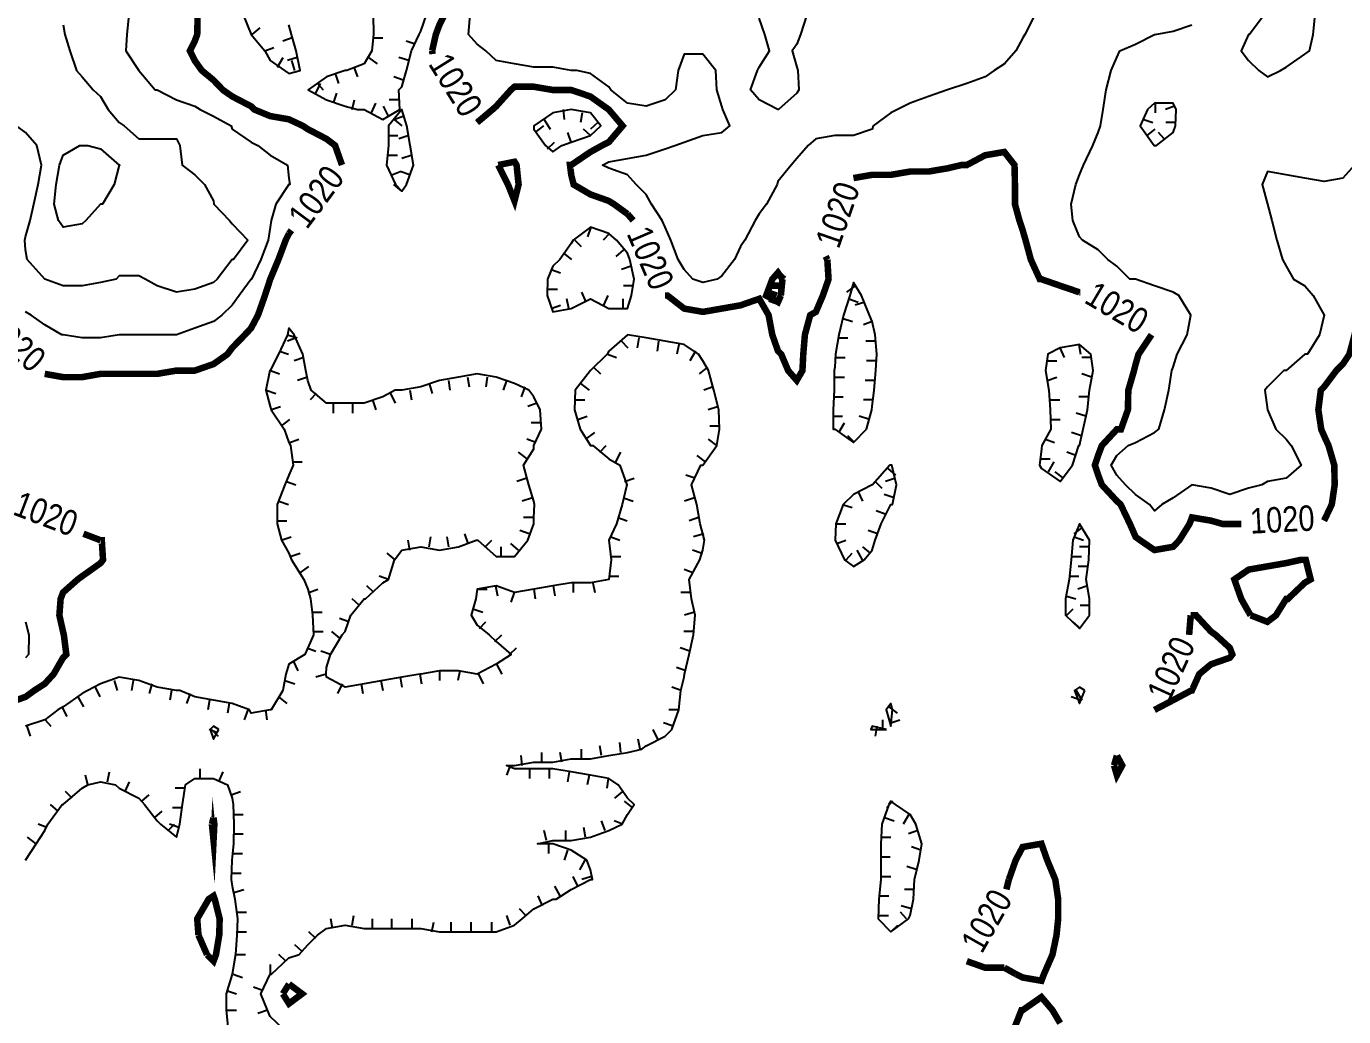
# Model space of a CAD drawing. Extents: x 628896 to 629898, y 4519176 to 4520140.
# Drawn here: x 629064.3 to 629266.2, y 4519431.5 to 4519583.2 of the extents above; entities that cross this region are included whole.
import ezdxf
from ezdxf.enums import TextEntityAlignment as Align

# ---------------------------------------------------------------- set-up
doc = ezdxf.new("R2010")
doc.units = 0

msp = doc.modelspace()

# ---------------------------------------------------------------- linework, layer by layer
at = {"layer": 'GSLAYER', "linetype": 'CONTINUOUS', "const_width": 1, "flags": 128}
for points in [[(629083.375, 4519593.5), (629083.3125, 4519591), (629084.375, 4519589.5), (629086.125, 4519588), (629087.3125, 4519587), (629090.125, 4519585.5), (629090.5625, 4519585), (629090.5, 4519582), (629090.125, 4519581), (629089.375, 4519579.5), (629090.125, 4519578), (629091.1875, 4519576.5), (629093, 4519575), (629094.4375, 4519573.5), (629095.875, 4519572.5), (629098.75, 4519571), (629099.25, 4519570.5), (629101.6875, 4519569.5), (629104.5625, 4519569), (629106.6875, 4519568), (629107.4375, 4519567.5), (629110.3125, 4519566), (629111.625, 4519565), (629112.6875, 4519562)], [(629126.5, 4519579.5), (629127.0625, 4519582), (629127.625, 4519583.5), (629128.375, 4519585)], [(629126.5625, 4519579), (629126.5, 4519579.5)], [(629156.4375, 4519554.5), (629154.375, 4519556), (629153.5625, 4519556.5), (629150.75, 4519557.5), (629148.1875, 4519559), (629147.8125, 4519560.5), (629147.625, 4519562), (629147.8125, 4519562), (629150.75, 4519564), (629152.5625, 4519565), (629153.5625, 4519565.5), (629155.6875, 4519568), (629153.5625, 4519570.5), (629150.75, 4519572.5), (629147.8125, 4519573.5), (629145.5625, 4519573.5), (629145, 4519573.5), (629142.0625, 4519574), (629139.125, 4519574), (629138.5625, 4519573.5), (629136.3125, 4519571), (629135.75, 4519570.5), (629133.375, 4519568.5)], [(629133.375, 4519568.5), (629133.375, 4519568.5)], [(629225.6875, 4519542.5), (629222.75, 4519543.5), (629219.875, 4519544.5), (629219.625, 4519544.5), (629218.25, 4519547.5), (629217.4375, 4519550.5), (629217, 4519552), (629216.5, 4519553.5), (629215.8125, 4519556), (629215.8125, 4519559), (629215.75, 4519562), (629214.1875, 4519564), (629211.25, 4519563.5), (629208.4375, 4519562), (629207.625, 4519562), (629205.5, 4519561.5), (629202.5625, 4519561), (629199.75, 4519561), (629196.8125, 4519560.5), (629193.9375, 4519560.5), (629191.0625, 4519560)], [(629112.6875, 4519562), (629112.6875, 4519562)], [(629136.625, 4519562), (629139.125, 4519562.5), (629139.4375, 4519562), (629139.75, 4519559), (629139.125, 4519556.5), (629138.125, 4519559)], [(629138.125, 4519559), (629136.625, 4519562)], [(629191.0625, 4519560), (629191.0625, 4519560)], [(629157.3125, 4519553.5), (629156.4375, 4519554.5)], [(629104.5625, 4519551.5), (629104.0625, 4519550.5), (629102.9375, 4519547.5), (629101.6875, 4519544.5), (629100.875, 4519542), (629099.8125, 4519539), (629098.75, 4519537), (629097.8125, 4519536), (629095.875, 4519534), (629095.125, 4519533), (629093, 4519531.5), (629090.125, 4519530.5), (629087.6875, 4519530.5), (629087.3125, 4519530.5), (629084.375, 4519530), (629081.5625, 4519530), (629078.5625, 4519530), (629075.6875, 4519530), (629072.875, 4519529.5), (629069.9375, 4519529.5), (629067.125, 4519530)], [(629104.9375, 4519552), (629104.5625, 4519551.5)], [(629187.0625, 4519547.5), (629187.25, 4519544.5), (629186.375, 4519542), (629185.3125, 4519539.5), (629184.4375, 4519539), (629183.625, 4519536), (629183.375, 4519533), (629183.25, 4519530.5), (629182.375, 4519529), (629181.0625, 4519530.5), (629180, 4519533), (629179.5, 4519533.5), (629178.625, 4519536), (629178.0625, 4519539), (629176.625, 4519541.5), (629173.75, 4519540.5), (629170.875, 4519540), (629168, 4519539.5), (629165.125, 4519540), (629162.5625, 4519542), (629162.1875, 4519542)], [(629186.8125, 4519548), (629187.0625, 4519547.5)], [(629180.1875, 4519544.5), (629179.5, 4519545.5), (629178.625, 4519544.5), (629177.6875, 4519542), (629179.5, 4519541), (629179.9375, 4519542)], [(629179.3125, 4519545.5), (629180.4375, 4519544.5)], [(629180.125, 4519543.5), (629178.5625, 4519543.5)], [(629179.9375, 4519542), (629180.1875, 4519544.5)], [(629281.625, 4519544.5), (629280.4375, 4519544), (629277.625, 4519543), (629274.6875, 4519543), (629271.875, 4519543), (629269.4375, 4519542), (629268.9375, 4519541), (629268.375, 4519539), (629267.875, 4519536), (629267.0625, 4519533), (629266.0625, 4519531.5), (629265.0625, 4519530.5), (629263.1875, 4519528), (629262.6875, 4519527.5), (629262.3125, 4519524.5), (629262.75, 4519521.5), (629263.1875, 4519520.5), (629263.875, 4519519), (629264.75, 4519516), (629264.8125, 4519513), (629264.375, 4519510), (629263.1875, 4519507.5)], [(629162.1875, 4519542), (629162.1875, 4519542)], [(629177.875, 4519542.5), (629179.3125, 4519542)], [(629179.5625, 4519541), (629178.1875, 4519541.5)], [(629225.8125, 4519542.5), (629225.6875, 4519542.5)], [(629248.75, 4519507), (629247.625, 4519507), (629245.875, 4519507.5), (629242.9375, 4519508), (629242.5625, 4519507), (629241, 4519504.5), (629240.0625, 4519503.5), (629237.1875, 4519503), (629235, 4519504.5), (629234.3125, 4519505), (629233.4375, 4519507), (629232, 4519510), (629231.4375, 4519510.5), (629229.125, 4519513), (629228.5625, 4519514.5), (629228.0625, 4519516), (629228.5625, 4519517.5), (629229.125, 4519519), (629231.4375, 4519521.5), (629232.0625, 4519521.5), (629233.125, 4519524.5), (629233.1875, 4519527.5), (629234.0625, 4519530.5), (629234.3125, 4519531.5), (629234.75, 4519533), (629236.75, 4519536)], [(629236.75, 4519536), (629236.75, 4519536)], [(629067.125, 4519530), (629067.125, 4519530)], [(629250.5, 4519507), (629248.75, 4519507)], [(629263.1875, 4519507.5), (629263.1875, 4519507.5)], [(629075.6875, 4519504.5), (629075.875, 4519504.5), (629076.0625, 4519501.5), (629075.6875, 4519501), (629072.875, 4519499), (629072.1875, 4519498.5), (629069.9375, 4519496.5), (629069.5625, 4519495.5), (629069.375, 4519493), (629069.9375, 4519490.5), (629070.0625, 4519490), (629070.4375, 4519487), (629069.9375, 4519486.5), (629068.5, 4519484), (629067.125, 4519482.5), (629065.5625, 4519481.5), (629064.1875, 4519480.5), (629061.3125, 4519479.5), (629058.4375, 4519478.5), (629057.75, 4519478.5), (629055.5, 4519477.5), (629052.625, 4519477), (629049.75, 4519477.5), (629046.875, 4519477.5)], [(629073.0625, 4519505.5), (629075.6875, 4519504.5)], [(629251.625, 4519493.5), (629250.5, 4519495.5), (629249.4375, 4519498.5), (629251.625, 4519500), (629254.5, 4519500.5), (629257.375, 4519501), (629259.625, 4519501.5), (629260.25, 4519501.5), (629260.375, 4519501.5), (629261.125, 4519498.5), (629260.25, 4519498), (629257.625, 4519495.5), (629257.375, 4519495.5), (629255.8125, 4519493), (629254.5, 4519492), (629251.9375, 4519493)], [(629242.75, 4519493), (629242.9375, 4519493), (629243.5625, 4519493), (629245.875, 4519490.5), (629246.5625, 4519490), (629248.75, 4519488), (629249.125, 4519487), (629248.75, 4519486.5), (629245.875, 4519485.5), (629244.0625, 4519484), (629242.9375, 4519481.5), (629242.875, 4519481.5), (629240.0625, 4519480), (629237.1875, 4519478.5)], [(629242.5, 4519490), (629242.75, 4519493)], [(629251.9375, 4519493), (629251.625, 4519493.5)], [(629237.1875, 4519478.5), (629237.1875, 4519478.5)], [(629231, 4519470), (629231.4375, 4519471.5)], [(629231.4375, 4519471.5), (629232.25, 4519470), (629231.4375, 4519468.5), (629231, 4519470)], [(629093, 4519462), (629093.125, 4519461), (629093, 4519458.5), (629092.75, 4519461)], [(629092.75, 4519461), (629093, 4519462)], [(629214.875, 4519452.5), (629215.9375, 4519455.5), (629217, 4519457.5), (629219.875, 4519458), (629220.75, 4519455.5), (629222, 4519452.5), (629222.4375, 4519449.5), (629222.4375, 4519446.5), (629222.1875, 4519444), (629221.5625, 4519441), (629220.25, 4519438), (629219.875, 4519437), (629217, 4519437.5), (629216, 4519438)], [(629214.5, 4519451), (629214.875, 4519452.5)], [(629090.6875, 4519444), (629090.5, 4519446.5), (629092.25, 4519449.5), (629093, 4519450), (629093.1875, 4519449.5), (629093.9375, 4519446.5), (629093.875, 4519444), (629093.375, 4519441), (629093, 4519440), (629092, 4519441)], [(629092, 4519441), (629090.6875, 4519444)], [(629214.1875, 4519439), (629211.25, 4519439), (629208.4375, 4519440)], [(629208.4375, 4519440), (629208.4375, 4519440)], [(629216, 4519438), (629214.1875, 4519439)], [(629103.625, 4519435), (629104.5625, 4519436.5)], [(629104.5625, 4519436.5), (629106.5625, 4519435), (629104.5625, 4519433.5), (629103.625, 4519435)], [(629230.375, 4519409), (629230.5, 4519412), (629229.125, 4519415), (629228.5625, 4519415.5), (629225.6875, 4519416.5), (629222.75, 4519415.5), (629220.8125, 4519415), (629219.875, 4519415), (629217, 4519415), (629216.0625, 4519415), (629214.1875, 4519416), (629212.1875, 4519418), (629214.1875, 4519420.5), (629214.3125, 4519421), (629215.875, 4519423.5), (629215.75, 4519426.5), (629215.625, 4519429.5), (629216.8125, 4519432.5), (629217, 4519432.5), (629219.875, 4519434.5), (629221.5625, 4519432.5), (629222.75, 4519430.5)]]:
    msp.add_lwpolyline(points, dxfattribs=at)
at = {"layer": 'GSLAYER', "linetype": 'CONTINUOUS', "flags": 128}
for points in [[(629067.125, 4519544.5), (629067.125, 4519544.5), (629064.4375, 4519547.5), (629064.1875, 4519549), (629064.0625, 4519550.5), (629064.1875, 4519551), (629064.875, 4519553.5), (629065.4375, 4519556), (629066.125, 4519559), (629066.625, 4519562), (629065.9375, 4519565), (629064.1875, 4519567), (629062.8125, 4519568), (629061.625, 4519570.5), (629061.3125, 4519571), (629058.4375, 4519573), (629057.75, 4519573.5), (629056.5625, 4519576.5), (629056.25, 4519579.5), (629055.5, 4519580.5), (629054.8125, 4519582), (629052.875, 4519585)], [(629080, 4519585), (629079.6875, 4519582), (629079.5625, 4519579.5), (629081.5625, 4519576.5), (629084.0625, 4519573.5), (629084.375, 4519573.5), (629087.3125, 4519572), (629090.125, 4519571), (629090.9375, 4519570.5), (629093, 4519569.5), (629095.6875, 4519568), (629095.875, 4519567.5), (629098.75, 4519565.5), (629099.8125, 4519565), (629101.6875, 4519563.5), (629104.3125, 4519562), (629104.5625, 4519560), (629104.6875, 4519559), (629104.5625, 4519559), (629102.5625, 4519556), (629101.8125, 4519553.5), (629101.6875, 4519552.5), (629101.375, 4519550.5), (629100.25, 4519547.5), (629098.8125, 4519544.5), (629098.75, 4519544.5), (629096.9375, 4519542), (629095.875, 4519540.5), (629094.25, 4519539), (629093, 4519538), (629090.125, 4519537), (629087.3125, 4519536), (629085.25, 4519536), (629084.375, 4519536), (629081.5625, 4519536), (629078.5625, 4519536), (629075.6875, 4519535.5), (629072.875, 4519535.5), (629069.9375, 4519536), (629069.75, 4519536)], [(629097.5625, 4519585), (629098.75, 4519582), (629100.875, 4519579.5), (629101.6875, 4519578), (629103.875, 4519576.5), (629104.5625, 4519576), (629106.25, 4519576.5), (629105.6875, 4519579.5), (629104.9375, 4519582), (629104.5625, 4519583.5)], [(629117.4375, 4519585), (629117.5, 4519582), (629117.25, 4519579.5), (629116.0625, 4519577.5), (629113.4375, 4519576.5), (629113.1875, 4519576.5), (629110.3125, 4519575.5), (629107.5, 4519573.5), (629110.3125, 4519572), (629113.1875, 4519571), (629115.0625, 4519570.5), (629116.0625, 4519570.5), (629118.9375, 4519569), (629121.5625, 4519570.5)], [(629121.5625, 4519570.5), (629121.375, 4519573.5), (629121.875, 4519574), (629122.5625, 4519576.5), (629123.3125, 4519579.5), (629124.5, 4519582), (629124.75, 4519582.5), (629125.625, 4519585)], [(629166.4375, 4519544.5), (629165.125, 4519546), (629164.1875, 4519547.5), (629163.0625, 4519550.5), (629162.1875, 4519552.5), (629161.75, 4519553.5), (629160.125, 4519556), (629159.3125, 4519557.5), (629157.75, 4519559), (629156.4375, 4519560.5), (629153.5625, 4519561.5), (629152.625, 4519562), (629153.5625, 4519562.5), (629156.4375, 4519563), (629159.3125, 4519563.5), (629162.1875, 4519564.5), (629163.6875, 4519565), (629165.125, 4519565.5), (629168, 4519566.5), (629170.875, 4519567), (629172.125, 4519568), (629171.0625, 4519570.5), (629170.875, 4519571), (629170.125, 4519573.5), (629170, 4519576.5), (629168, 4519579), (629165.125, 4519579), (629164.1875, 4519576.5), (629163.8125, 4519573.5), (629162.1875, 4519572), (629159.3125, 4519571), (629156.4375, 4519571.5), (629153.875, 4519573.5), (629153.5625, 4519574), (629150.75, 4519576), (629148.6875, 4519576.5), (629147.8125, 4519576.5), (629145, 4519577), (629142.0625, 4519577), (629139.125, 4519577.5), (629136.3125, 4519578), (629134.75, 4519579.5), (629133.375, 4519580.5), (629132.0625, 4519582), (629132.3125, 4519585)], [(629218.875, 4519585), (629217.3125, 4519582), (629217, 4519581.5), (629215.9375, 4519579.5), (629214.1875, 4519577.5), (629212.625, 4519576.5), (629211.25, 4519575.5), (629208.4375, 4519574.5), (629205.5, 4519573.5), (629205.5, 4519573.5), (629202.5625, 4519572.5), (629199.75, 4519571.5), (629197.8125, 4519570.5), (629196.8125, 4519570), (629194.0625, 4519568), (629193.9375, 4519567.5), (629191.0625, 4519566.5), (629188.1875, 4519566.5), (629185.3125, 4519566), (629184.125, 4519565), (629182.375, 4519563), (629181.5, 4519562), (629179.5, 4519559.5), (629179.375, 4519559), (629177.75, 4519556), (629176.625, 4519554.5), (629176, 4519553.5), (629174.4375, 4519550.5), (629173.75, 4519549.5), (629172.8125, 4519547.5), (629170.875, 4519545), (629170.1875, 4519544.5), (629168, 4519544), (629166.4375, 4519544.5)], [(629179.5, 4519570.5), (629176.625, 4519572), (629175.3125, 4519573.5), (629176.375, 4519576.5), (629176.625, 4519577), (629178.1875, 4519579.5), (629177.5, 4519582), (629176.625, 4519584.5)], [(629183.9375, 4519585), (629182.9375, 4519582), (629182.375, 4519580.5), (629181.6875, 4519579.5), (629182.375, 4519577), (629182.5625, 4519576.5), (629182.6875, 4519573.5), (629182.375, 4519573), (629179.5625, 4519570.5), (629179.5, 4519570.5)], [(629254, 4519585), (629251.75, 4519582), (629251.625, 4519582), (629250.5, 4519579.5), (629251.625, 4519578), (629253.1875, 4519576.5), (629254.5, 4519575.5), (629256.5, 4519576.5), (629257.375, 4519577), (629260.25, 4519579), (629260.9375, 4519579.5), (629261.5, 4519582), (629261.8125, 4519585)], [(629069.9375, 4519583.5), (629070.1875, 4519582), (629071, 4519579.5), (629072, 4519576.5), (629072.875, 4519575.5), (629074.5625, 4519573.5), (629075.6875, 4519572.5), (629076.875, 4519570.5), (629078.5625, 4519568.5), (629079.3125, 4519568), (629081.5625, 4519566), (629084.375, 4519566), (629087.3125, 4519566), (629087.8125, 4519565), (629088.1875, 4519562), (629090.125, 4519560.5), (629091.625, 4519559), (629093, 4519556.5), (629093.0625, 4519556), (629095.4375, 4519553.5), (629095.875, 4519553), (629098.25, 4519550.5), (629096.0625, 4519547.5), (629095.875, 4519547.5), (629093.5625, 4519544.5), (629093, 4519544), (629090.125, 4519543), (629087.3125, 4519542.5), (629084.375, 4519543.5), (629082.5, 4519544.5), (629081.5625, 4519545), (629078.5625, 4519545), (629078.0625, 4519544.5), (629075.6875, 4519544), (629072.875, 4519543.5), (629069.9375, 4519543.5), (629067.125, 4519544.5)], [(629098.9375, 4519582), (629100.125, 4519583)], [(629236.4375, 4519510), (629234.3125, 4519511.5), (629232.75, 4519513), (629231.4375, 4519514.5), (629230.5625, 4519516), (629231.4375, 4519517.5), (629233.1875, 4519519), (629234.3125, 4519519.5), (629237.1875, 4519521), (629237.875, 4519521.5), (629238.75, 4519524.5), (629239.375, 4519527.5), (629239.875, 4519530.5), (629240.0625, 4519531), (629240.6875, 4519533), (629242.1875, 4519536), (629242.75, 4519539), (629240.9375, 4519542), (629240.0625, 4519542.5), (629237.1875, 4519543.5), (629234.3125, 4519544.5), (629233.4375, 4519544.5), (629231.4375, 4519546.5), (629230.0625, 4519547.5), (629228.5625, 4519549), (629226.1875, 4519550.5), (629225.6875, 4519551), (629224.6875, 4519553.5), (629224.4375, 4519556), (629225.125, 4519559), (629225.6875, 4519560.5), (629226.3125, 4519562), (629227.75, 4519565), (629228.5625, 4519567), (629228.9375, 4519568), (629229.3125, 4519570.5), (629229.8125, 4519573.5), (629230.5625, 4519576.5), (629231.4375, 4519578.5), (629231.875, 4519579.5), (629234.3125, 4519580.5), (629237.1875, 4519582), (629237.3125, 4519582), (629240.0625, 4519582.5), (629242.9375, 4519583.5)], [(629100.875, 4519579.5), (629102.25, 4519580)], [(629105.0625, 4519581.5), (629103.625, 4519581)], [(629117.4375, 4519581.5), (629118.9375, 4519581.5)], [(629123.875, 4519580.5), (629122.5, 4519581)], [(629102.8125, 4519577), (629103.6875, 4519578.5)], [(629105.8125, 4519578.5), (629104.3125, 4519578)], [(629105.4375, 4519576.5), (629105, 4519578)], [(629116.75, 4519578.5), (629118.0625, 4519577.5)], [(629122.9375, 4519578), (629121.375, 4519578.5)], [(629111.625, 4519576), (629112.125, 4519574.5)], [(629114.5, 4519577), (629115.0625, 4519575.5)], [(629122.0625, 4519575), (629120.625, 4519575.5)], [(629108.6875, 4519573), (629109.375, 4519574.5)], [(629108.9375, 4519574.5), (629109.8125, 4519573.5)], [(629111.375, 4519571.5), (629111.875, 4519573)], [(629114.25, 4519570.5), (629114.625, 4519572)], [(629117.1875, 4519570), (629117.875, 4519571.5)], [(629121.4375, 4519572), (629119.9375, 4519572)], [(629237.5, 4519565), (629240.0625, 4519567), (629240.4375, 4519568), (629240.5, 4519570.5), (629240.0625, 4519571.5), (629237.1875, 4519571.5), (629236.125, 4519570.5), (629235, 4519568), (629237.125, 4519565), (629237.1875, 4519565), (629237.5, 4519565)], [(629237.3125, 4519571.5), (629237.3125, 4519570)], [(629119.8125, 4519569.5), (629119.0625, 4519571)], [(629122.5625, 4519559), (629123.625, 4519562), (629123.125, 4519565), (629122.625, 4519568), (629121.875, 4519570.5), (629119.8125, 4519568), (629119.8125, 4519565), (629119.5, 4519562), (629120.875, 4519559), (629121.875, 4519558), (629122.5625, 4519559)], [(629122.1875, 4519569.5), (629120.75, 4519569)], [(629146.375, 4519565), (629147.8125, 4519565.5), (629150.75, 4519566.5), (629152.375, 4519568), (629150.75, 4519570), (629147.8125, 4519570.5), (629145, 4519570), (629142.0625, 4519568), (629142.0625, 4519567.5), (629143.875, 4519565), (629145, 4519564), (629146.375, 4519565)], [(629146.5625, 4519570.5), (629146.75, 4519569)], [(629149.5, 4519570), (629149.25, 4519568.5)], [(629240.25, 4519571), (629238.875, 4519570.5)], [(629120.6875, 4519569), (629121.875, 4519568)], [(629142.3125, 4519567), (629143.625, 4519568)], [(629143.6875, 4519569), (629144.5625, 4519567.5)], [(629150.75, 4519566.5), (629149.6875, 4519567.5)], [(629151.875, 4519568.5), (629150.75, 4519567.5)], [(629235.5625, 4519569), (629236.9375, 4519568.5)], [(629236.0625, 4519566.5), (629237.3125, 4519567.5)], [(629240.4375, 4519568.5), (629238.9375, 4519568.5)], [(629119.8125, 4519566.5), (629121.25, 4519566.5)], [(629122.9375, 4519566.5), (629121.375, 4519566)], [(629144.1875, 4519564.5), (629145.25, 4519565.5)], [(629147.8125, 4519565.5), (629147.3125, 4519567)], [(629238.6875, 4519566), (629237.8125, 4519567)], [(629069.25, 4519553.5), (629068.5625, 4519556), (629068.875, 4519559), (629069.375, 4519562), (629069.9375, 4519563.5), (629072.5, 4519565), (629072.875, 4519565), (629073.75, 4519565), (629075.6875, 4519564.5), (629078.5625, 4519562), (629078.625, 4519562), (629078.5625, 4519562), (629077.75, 4519559), (629076, 4519556), (629075.6875, 4519556), (629073.4375, 4519553.5), (629072.875, 4519553), (629069.9375, 4519552.5), (629069.25, 4519553.5)], [(629119.625, 4519563.5), (629121.1875, 4519563.5)], [(629123.4375, 4519563.5), (629121.875, 4519563)], [(629267.875, 4519562), (629266.0625, 4519560), (629263.1875, 4519559.5), (629260.25, 4519560), (629257.375, 4519560.5), (629254.5, 4519561), (629253.6875, 4519559), (629254.5, 4519556), (629254.5, 4519556), (629255.1875, 4519553.5), (629255.9375, 4519550.5), (629256.8125, 4519547.5), (629257.375, 4519546.5), (629258.5, 4519544.5), (629260.25, 4519543.5), (629261.5, 4519542), (629263.1875, 4519539), (629262.5, 4519536), (629260.625, 4519533), (629260.25, 4519533), (629257.375, 4519530.5), (629257, 4519530.5), (629254.5, 4519528), (629254.125, 4519527.5), (629254.5, 4519524.5), (629254.5, 4519524.5), (629255.8125, 4519521.5), (629257.375, 4519520), (629258.125, 4519519), (629259.6875, 4519516), (629257.375, 4519514), (629254.5, 4519513.5), (629253.625, 4519513), (629251.625, 4519512.5), (629248.75, 4519511.5), (629245.875, 4519512.5), (629242.9375, 4519513), (629240.0625, 4519511), (629238.3125, 4519510), (629237.1875, 4519509), (629236.4375, 4519510)], [(629120.3125, 4519560.5), (629121.625, 4519561)], [(629123.0625, 4519560.5), (629121.625, 4519561)], [(629121.875, 4519558), (629120.625, 4519559)], [(629157.0625, 4519542), (629157.4375, 4519544.5), (629156.8125, 4519547.5), (629156.4375, 4519548.5), (629154.75, 4519550.5), (629153.5625, 4519551.5), (629150.75, 4519552.5), (629148.125, 4519550.5), (629147.8125, 4519550), (629146.0625, 4519547.5), (629145, 4519546.5), (629144.1875, 4519544.5), (629144.125, 4519542), (629145, 4519539.5), (629147.8125, 4519540), (629150.75, 4519541.5), (629153.5625, 4519540), (629156.4375, 4519540), (629157.0625, 4519542)], [(629150.8125, 4519552.5), (629150.3125, 4519551)], [(629153.6875, 4519551.5), (629152.6875, 4519550.5)], [(629148.375, 4519550.5), (629149.3125, 4519549.5)], [(629146.625, 4519548.5), (629147.875, 4519547.5)], [(629155.8125, 4519549), (629154.625, 4519548)], [(629144.75, 4519546), (629146.1875, 4519545.5)], [(629157, 4519546.5), (629155.5, 4519546)], [(629157.3125, 4519543.5), (629155.8125, 4519543.5)], [(629193.0625, 4519521.5), (629193.875, 4519524.5), (629193.9375, 4519525), (629194.25, 4519527.5), (629194.5, 4519530.5), (629194.625, 4519533), (629194.375, 4519536), (629193.9375, 4519538), (629193.5, 4519539), (629192.3125, 4519542), (629191.0625, 4519544), (629190.5, 4519542), (629189.5625, 4519539), (629188.8125, 4519536), (629188.3125, 4519533), (629188.1875, 4519531), (629188.125, 4519530.5), (629188.125, 4519527.5), (629187.9375, 4519524.5), (629187.9375, 4519521.5), (629188.1875, 4519521.5), (629191.0625, 4519519.5), (629193.0625, 4519521.5)], [(629191.3125, 4519543.5), (629190, 4519542.5)], [(629144.125, 4519543), (629145.6875, 4519543)], [(629147.4375, 4519540), (629147.125, 4519541.5)], [(629150.125, 4519541), (629149.4375, 4519542.5)], [(629152.8125, 4519540.5), (629153.5, 4519542)], [(629155.75, 4519540), (629155.75, 4519541.5)], [(629190.375, 4519541.5), (629191.8125, 4519541)], [(629069.75, 4519536), (629067.125, 4519537.5), (629065.0625, 4519539), (629064.1875, 4519539.5)], [(629144.75, 4519540), (629146.1875, 4519540.5)], [(629192.8125, 4519541), (629191.3125, 4519540.5)], [(629189.5, 4519538.5), (629190.9375, 4519538)], [(629193.9375, 4519538), (629192.625, 4519537.5)], [(629103.8125, 4519429.5), (629101.6875, 4519431.5), (629101.25, 4519432.5), (629100.25, 4519435), (629101.6875, 4519438), (629101.875, 4519438), (629104.5625, 4519440.5), (629106.125, 4519441), (629107.4375, 4519442.5), (629108.9375, 4519444), (629110.3125, 4519445), (629113.1875, 4519445.5), (629116.0625, 4519445), (629118.9375, 4519445), (629121.875, 4519445), (629124.75, 4519445), (629127.625, 4519444.5), (629130.5625, 4519444.5), (629133.375, 4519444.5), (629136.3125, 4519444.5), (629139.125, 4519445.5), (629140.3125, 4519446.5), (629142.0625, 4519448), (629145, 4519449.5), (629145.5, 4519449.5), (629147.8125, 4519451), (629150.75, 4519452.5), (629151.0625, 4519452.5), (629150.75, 4519454), (629150.1875, 4519455.5), (629147.8125, 4519457), (629145, 4519458), (629142.625, 4519458), (629145, 4519458.5), (629147.8125, 4519458.5), (629150.75, 4519459), (629153.5625, 4519460), (629155.625, 4519461), (629156.4375, 4519462.5), (629157.4375, 4519464), (629156.4375, 4519465), (629155, 4519467), (629153.5625, 4519468), (629150.75, 4519468.5), (629147.8125, 4519469), (629145, 4519469.5), (629142.0625, 4519469.5), (629139.125, 4519469.5), (629137.875, 4519470), (629139.125, 4519470), (629142.0625, 4519470.5), (629145, 4519470.5), (629147.8125, 4519471), (629150.75, 4519471), (629153.5625, 4519471.5), (629156.4375, 4519472), (629158.625, 4519472.5), (629159.3125, 4519473), (629162.1875, 4519474.5), (629163.25, 4519475.5), (629164.3125, 4519478.5), (629164.625, 4519481.5), (629165.125, 4519483.5), (629165.1875, 4519484), (629165.875, 4519487), (629166.5625, 4519490), (629166.8125, 4519493), (629166.25, 4519495.5), (629165.875, 4519498.5), (629167.5, 4519501.5), (629168, 4519503), (629168.25, 4519504.5), (629168, 4519505.5), (629167.5625, 4519507), (629167.0625, 4519510), (629166.25, 4519513), (629167.6875, 4519516), (629168, 4519516), (629170.125, 4519519), (629170.5625, 4519521.5), (629170.4375, 4519524.5), (629169.6875, 4519527.5), (629168.875, 4519530.5), (629168, 4519532), (629167.3125, 4519533), (629165.125, 4519534.5), (629162.1875, 4519535), (629159.3125, 4519535.5), (629156.4375, 4519536), (629153.5625, 4519533.5), (629153.3125, 4519533), (629150.75, 4519530.5), (629148.4375, 4519527.5), (629148.3125, 4519524.5), (629149.1875, 4519521.5), (629150.75, 4519519), (629151.125, 4519519), (629153.5625, 4519517), (629155.25, 4519516), (629156.3125, 4519513), (629155.625, 4519510), (629154.75, 4519507), (629153.5625, 4519504.5), (629153.9375, 4519501.5), (629153.5625, 4519498.5), (629150.75, 4519498), (629147.8125, 4519498), (629145, 4519497.5), (629142.0625, 4519497), (629139.125, 4519496.5), (629136.3125, 4519497.5), (629133.375, 4519497), (629133.1875, 4519495.5), (629132.5, 4519493), (629133.375, 4519491.5), (629135.25, 4519490), (629136.3125, 4519489), (629138.625, 4519487), (629136.3125, 4519485.5), (629133.375, 4519484), (629130.5625, 4519484.5), (629127.625, 4519484.5), (629124.75, 4519484), (629124.625, 4519484), (629121.875, 4519483.5), (629118.9375, 4519483), (629116.0625, 4519482.5), (629113.1875, 4519482), (629110.3125, 4519483.5), (629110.25, 4519484), (629110.3125, 4519485), (629110.9375, 4519487), (629112.6875, 4519490), (629113.1875, 4519490.5), (629114.0625, 4519493), (629116.0625, 4519495.5), (629116.3125, 4519495.5), (629118.9375, 4519498), (629119.8125, 4519498.5), (629120.75, 4519501.5), (629121.875, 4519503), (629124.75, 4519503.5), (629127.625, 4519503), (629130.5625, 4519503.5), (629133.25, 4519504.5), (629133.375, 4519504.5), (629133.5, 4519504.5), (629136.3125, 4519502), (629139.125, 4519502), (629141.1875, 4519504.5), (629142.0625, 4519507), (629142.0625, 4519508), (629142.1875, 4519510), (629142.0625, 4519510.5), (629141.3125, 4519513), (629140.5, 4519516), (629142.0625, 4519518.5), (629142.0625, 4519519), (629143.25, 4519521.5), (629143.0625, 4519524.5), (629142.0625, 4519526.5), (629141.3125, 4519527.5), (629139.125, 4519528.5), (629136.3125, 4519529.5), (629133.375, 4519530), (629130.5625, 4519529.5), (629127.625, 4519529), (629124.75, 4519528), (629121.875, 4519527.5), (629120.8125, 4519527.5), (629118.9375, 4519526.5), (629116.0625, 4519525.5), (629113.1875, 4519525.5), (629110.3125, 4519525.5), (629107.9375, 4519527.5), (629107.4375, 4519529), (629107.125, 4519530.5), (629106.6875, 4519533), (629105.375, 4519536), (629104.5625, 4519537), (629104.3125, 4519536), (629102.9375, 4519533), (629101.6875, 4519530.5), (629101.625, 4519530.5), (629101, 4519527.5), (629101.6875, 4519525), (629101.8125, 4519524.5), (629103.8125, 4519521.5), (629104.5625, 4519519.5), (629104.8125, 4519519), (629105.1875, 4519516), (629104.5625, 4519514.5), (629103.9375, 4519513), (629102.75, 4519510), (629102.75, 4519507), (629103.4375, 4519504.5), (629104.5625, 4519502.5), (629104.9375, 4519501.5), (629106.8125, 4519498.5), (629107.4375, 4519497), (629107.875, 4519495.5), (629108.1875, 4519493), (629108.3125, 4519490), (629107.4375, 4519488), (629107, 4519487), (629104.5625, 4519485.5), (629104.0625, 4519484), (629103.625, 4519481.5), (629101.8125, 4519478.5), (629101.6875, 4519478.5), (629098.75, 4519478), (629098.5, 4519478.5), (629095.875, 4519479.5), (629093, 4519480), (629090.125, 4519480.5), (629087.8125, 4519481.5), (629087.3125, 4519481.5), (629084.375, 4519482), (629081.5625, 4519483), (629078.5625, 4519483.5), (629075.6875, 4519482.5), (629073.75, 4519481.5), (629072.875, 4519481), (629069.9375, 4519479), (629069.125, 4519478.5), (629067.125, 4519477), (629064.1875, 4519476)], [(629104.3125, 4519536), (629105.8125, 4519535.5)], [(629105.6875, 4519535.5), (629104.3125, 4519535)], [(629158.1875, 4519535.5), (629157.9375, 4519534)], [(629188.6875, 4519535.5), (629190.1875, 4519535.5)], [(629103.125, 4519533.5), (629104.5, 4519533)], [(629155.5, 4519535), (629156.5, 4519534)], [(629161.1875, 4519535), (629161, 4519533.5)], [(629164.3125, 4519534.5), (629164, 4519533)], [(629166.875, 4519533.5), (629166, 4519532)], [(629194.4375, 4519535), (629192.9375, 4519535)], [(629224.625, 4519516), (629225.625, 4519519), (629225.6875, 4519519), (629226.25, 4519521.5), (629226.9375, 4519524.5), (629227.25, 4519527.5), (629227.8125, 4519530.5), (629227.4375, 4519533), (629225.6875, 4519534.5), (629222.75, 4519534), (629220.875, 4519533), (629220.5, 4519530.5), (629221, 4519527.5), (629221.1875, 4519524.5), (629221.3125, 4519521.5), (629219.9375, 4519519), (629219.875, 4519518.5), (629219.5625, 4519516), (629219.875, 4519515.5), (629222.75, 4519513.5), (629224.625, 4519516)], [(629222.6875, 4519534), (629223.375, 4519532.5)], [(629225.625, 4519534.5), (629225.875, 4519533)], [(629106.8125, 4519532.5), (629105.375, 4519532)], [(629153.375, 4519533), (629154.75, 4519532.5)], [(629188.3125, 4519532.5), (629189.8125, 4519532.5)], [(629194.5625, 4519532), (629193.0625, 4519532)], [(629220.75, 4519532), (629222.25, 4519532)], [(629227.5625, 4519532.5), (629226.0625, 4519532.5)], [(629101.75, 4519530.5), (629103.125, 4519530)], [(629107.375, 4519529.5), (629105.875, 4519529)], [(629131.9375, 4519529.5), (629132.1875, 4519528)], [(629134.9375, 4519529.5), (629134.75, 4519528)], [(629151.25, 4519531), (629152.3125, 4519530)], [(629168.6875, 4519531), (629167.4375, 4519530)], [(629188.125, 4519529.5), (629189.6875, 4519529.5)], [(629220.75, 4519529), (629222.25, 4519529.5)], [(629227.5625, 4519529.5), (629226.0625, 4519530)], [(629101.0625, 4519527.5), (629102.5625, 4519527)], [(629123.0625, 4519527.5), (629123.3125, 4519526)], [(629126.0625, 4519528.5), (629126.5, 4519527)], [(629129, 4519529), (629129.1875, 4519527.5)], [(629137.875, 4519529), (629137.375, 4519527.5)], [(629140.6875, 4519528), (629140.125, 4519526.5)], [(629149.25, 4519528.5), (629150.5625, 4519527.5)], [(629169.5625, 4519528), (629168.125, 4519527.5)], [(629194.375, 4519529), (629192.875, 4519529)], [(629108.75, 4519527), (629107.8125, 4519526)], [(629111.3125, 4519525.5), (629111.3125, 4519524)], [(629114.3125, 4519525.5), (629114.3125, 4519524)], [(629117.375, 4519526), (629117.875, 4519524.5)], [(629120.125, 4519527), (629120.8125, 4519525.5)], [(629142.5625, 4519525.5), (629141.1875, 4519525)], [(629148.375, 4519526), (629149.875, 4519526)], [(629188, 4519526.5), (629189.5, 4519526.5)], [(629194.0625, 4519526), (629192.625, 4519526)], [(629221.125, 4519526), (629222.6875, 4519526)], [(629227.125, 4519526.5), (629225.625, 4519526.5)], [(629101.75, 4519524.5), (629103.25, 4519525)], [(629103.375, 4519522), (629104.6875, 4519523)], [(629148.8125, 4519523), (629150.25, 4519523.5)], [(629170.375, 4519525), (629168.8125, 4519524.5)], [(629187.9375, 4519523.5), (629189.375, 4519523.5)], [(629193.5, 4519523), (629191.9375, 4519523.5)], [(629221.3125, 4519523), (629222.75, 4519523)], [(629226.6875, 4519523.5), (629225.1875, 4519524)], [(629143.125, 4519522.5), (629141.6875, 4519522.5)], [(629150.0625, 4519520), (629151.4375, 4519521)], [(629170.5625, 4519522), (629169.0625, 4519522)], [(629188.8125, 4519521), (629189.6875, 4519522.5)], [(629226, 4519520.5), (629224.5, 4519521)], [(629104.6875, 4519519.5), (629106.0625, 4519520)], [(629142.375, 4519519.5), (629141, 4519520)], [(629152.1875, 4519518), (629153.1875, 4519519)], [(629170.125, 4519519), (629168.875, 4519520)], [(629191.25, 4519519.5), (629190.1875, 4519520.5)], [(629220.5, 4519520), (629221.875, 4519519.5)], [(629141.0625, 4519517), (629139.75, 4519518)], [(629154.625, 4519516.5), (629155.4375, 4519518)], [(629168.375, 4519516.5), (629167.125, 4519517.5)], [(629219.75, 4519517), (629221.1875, 4519517)], [(629225.125, 4519517.5), (629223.75, 4519518)], [(629105.0625, 4519516.5), (629106.5625, 4519516.5)], [(629192.6875, 4519501.5), (629193.9375, 4519503), (629194.375, 4519504.5), (629195.3125, 4519507), (629196.8125, 4519510), (629197.0625, 4519510), (629197.6875, 4519513), (629196.9375, 4519516), (629196.8125, 4519516), (629196.625, 4519516), (629194, 4519513), (629193.9375, 4519513), (629191.0625, 4519511.5), (629189.5, 4519510), (629188.375, 4519507), (629188.25, 4519504.5), (629189.6875, 4519501.5), (629191.0625, 4519500.5), (629192.6875, 4519501.5)], [(629196.3125, 4519515.5), (629197.5, 4519514.5)], [(629220.9375, 4519515), (629221.8125, 4519516.5)], [(629223.25, 4519514), (629222, 4519515)], [(629104.1875, 4519513.5), (629105.625, 4519513)], [(629141, 4519514), (629139.5, 4519513.5)], [(629156, 4519513.5), (629157.4375, 4519514)], [(629166.75, 4519514), (629165.375, 4519514.5)], [(629194.375, 4519513.5), (629195.4375, 4519512.5)], [(629197.5, 4519514), (629196, 4519513.5)], [(629141.875, 4519511), (629140.3125, 4519510.5)], [(629155.8125, 4519511), (629157.3125, 4519510.5)], [(629166.6875, 4519511), (629165.1875, 4519510.5)], [(629191.75, 4519512), (629192.4375, 4519510.5)], [(629197.3125, 4519511), (629195.75, 4519511.5)], [(629103, 4519510.5), (629104.5, 4519510)], [(629189.375, 4519510), (629190.875, 4519509.5)], [(629195.9375, 4519508.5), (629194.5625, 4519509)], [(629102.75, 4519507.5), (629104.25, 4519507.5)], [(629142.0625, 4519508), (629140.5, 4519508)], [(629154.9375, 4519508), (629156.375, 4519507.5)], [(629167.3125, 4519508), (629165.875, 4519507.5)], [(629188.375, 4519507), (629189.875, 4519507)], [(629227.25, 4519493), (629227.25, 4519495.5), (629226.75, 4519498.5), (629227.125, 4519501.5), (629227.25, 4519504.5), (629225.6875, 4519507), (629224.6875, 4519504.5), (629224.4375, 4519501.5), (629224.125, 4519498.5), (629223.5625, 4519495.5), (629223.5625, 4519493), (629225.6875, 4519491), (629227.25, 4519493)], [(629103.375, 4519504.5), (629104.875, 4519505)], [(629126.0625, 4519503.5), (629126.3125, 4519505)], [(629129.0625, 4519503.5), (629128.8125, 4519505)], [(629132, 4519504), (629131.5, 4519505.5)], [(629141.375, 4519505.5), (629139.9375, 4519506)], [(629153.875, 4519505), (629155.25, 4519504.5)], [(629168.125, 4519505.5), (629166.5625, 4519505)], [(629194.75, 4519505.5), (629193.3125, 4519506)], [(629226.1875, 4519506.5), (629224.8125, 4519505.5)], [(629224.875, 4519505), (629226.3125, 4519504.5)], [(629123.0625, 4519503), (629122.8125, 4519504.5)], [(629134.625, 4519503.5), (629135.625, 4519504.5)], [(629137.0625, 4519502), (629137.0625, 4519503.5)], [(629139.75, 4519503), (629138.5625, 4519504)], [(629167.75, 4519502.5), (629166.375, 4519503)], [(629188.5, 4519504), (629189.875, 4519504.5)], [(629192.4375, 4519501.5), (629191.625, 4519503)], [(629193.6875, 4519502.5), (629192.5, 4519503.5)], [(629227.1875, 4519503.5), (629225.6875, 4519503.5)], [(629104.75, 4519502), (629106.25, 4519502.5)], [(629120.8125, 4519501.5), (629119.625, 4519502.5)], [(629153.875, 4519502), (629155.4375, 4519502)], [(629189.9375, 4519501.5), (629190.875, 4519502.5)], [(629224.4375, 4519502), (629226, 4519502)], [(629106.25, 4519499.5), (629107.625, 4519500.5)], [(629119.8125, 4519498.5), (629118.375, 4519499)], [(629153.6875, 4519499), (629155.125, 4519499)], [(629166.4375, 4519499.5), (629165.125, 4519500)], [(629224.125, 4519499), (629225.625, 4519499)], [(629227, 4519500.5), (629225.5, 4519500.5)], [(629107.625, 4519496.5), (629109, 4519497)], [(629117.5625, 4519496.5), (629116.5, 4519497.5)], [(629133.375, 4519497), (629134.9375, 4519497)], [(629136.1875, 4519497.5), (629136.5, 4519496)], [(629142.0625, 4519497), (629142.3125, 4519495.5)], [(629145.0625, 4519497.5), (629145.3125, 4519496)], [(629148.125, 4519498), (629148.125, 4519496.5)], [(629151.125, 4519498), (629151.4375, 4519496.5)], [(629226.9375, 4519497.5), (629225.4375, 4519497)], [(629115.375, 4519494.5), (629114.25, 4519495.5)], [(629139.0625, 4519496.5), (629138.5625, 4519495)], [(629166.125, 4519496.5), (629164.625, 4519496.5)], [(629223.5625, 4519496), (629225.125, 4519495.5)], [(629108.125, 4519493.5), (629109.625, 4519493.5)], [(629132.75, 4519494), (629134.25, 4519493.5)], [(629166.6875, 4519493.5), (629165.1875, 4519493)], [(629223.75, 4519493), (629224.75, 4519494)], [(629227.25, 4519494.5), (629225.8125, 4519494.5)], [(629064.1875, 4519492), (629064.6875, 4519490), (629064.625, 4519487), (629064.1875, 4519486.5)], [(629113.75, 4519492), (629112.3125, 4519492.5)], [(629133.75, 4519491), (629134.75, 4519492)], [(629225.875, 4519491), (629224.6875, 4519492)], [(629108.3125, 4519490.5), (629109.8125, 4519490.5)], [(629112.375, 4519489.5), (629111.125, 4519490.5)], [(629136.125, 4519489), (629137.1875, 4519490)], [(629166.5625, 4519490.5), (629165.0625, 4519490.5)], [(629107.3125, 4519488), (629108.6875, 4519487.5)], [(629110.9375, 4519487), (629109.4375, 4519487.5)], [(629138.375, 4519487), (629139.4375, 4519488)], [(629166, 4519487.5), (629164.5, 4519488)], [(629105.1875, 4519486), (629105.9375, 4519484.5)], [(629136.375, 4519485.5), (629137.1875, 4519484)], [(629165.375, 4519484.5), (629163.9375, 4519485)], [(629077.75, 4519483), (629078.25, 4519481.5)], [(629080.6875, 4519483), (629080.4375, 4519481.5)], [(629103.9375, 4519483), (629105.4375, 4519482.5)], [(629110.25, 4519484), (629108.6875, 4519483.5)], [(629118.625, 4519483), (629118.9375, 4519481.5)], [(629121.625, 4519483.5), (629121.875, 4519482)], [(629124.625, 4519484), (629124.875, 4519482.5)], [(629127.625, 4519484.5), (629127.625, 4519483)], [(629130.75, 4519484.5), (629130.4375, 4519483)], [(629133.625, 4519484), (629134.3125, 4519482.5)], [(629074.875, 4519482), (629075.5625, 4519480.5)], [(629083.5625, 4519482.5), (629083.125, 4519481)], [(629086.5625, 4519481.5), (629086.3125, 4519480)], [(629089.4375, 4519481), (629088.875, 4519479.5)], [(629112.6875, 4519482.5), (629112, 4519481)], [(629115.625, 4519482.5), (629115.875, 4519481)], [(629164.6875, 4519481.5), (629163.25, 4519482)], [(629226.5, 4519481.5), (629225.6875, 4519482), (629224.9375, 4519481.5), (629225.6875, 4519479.5), (629226.5, 4519481.5)], [(629225.1875, 4519481.5), (629226.0625, 4519480)], [(629069.75, 4519479), (629070.5, 4519477.5)], [(629072.1875, 4519480.5), (629073.0625, 4519479)], [(629092.375, 4519480), (629092.125, 4519478.5)], [(629095.375, 4519479.5), (629095.125, 4519478)], [(629102.9375, 4519480.5), (629104.25, 4519479.5)], [(629197.0625, 4519478.5), (629196.8125, 4519479.5), (629196.0625, 4519478.5), (629196.8125, 4519476), (629197.0625, 4519478.5)], [(629196.5, 4519479), (629197.75, 4519478)], [(629225.875, 4519480), (629224.4375, 4519480.5)], [(629067.1875, 4519477), (629068.0625, 4519476)], [(629098.25, 4519478.5), (629097.6875, 4519477)], [(629100.9375, 4519478.5), (629101.1875, 4519477)], [(629164.3125, 4519478.5), (629162.75, 4519478.5)], [(629195.5625, 4519475.5), (629195.5625, 4519477)], [(629196.8125, 4519476.5), (629198.1875, 4519477)], [(629064.375, 4519476), (629064.875, 4519474.5)], [(629093.625, 4519475), (629092.3125, 4519475.5)], [(629093.8125, 4519475.5), (629093, 4519476), (629092.5, 4519475.5), (629093, 4519474), (629093.8125, 4519475.5)], [(629092.6875, 4519475.5), (629093.6875, 4519474.5)], [(629161.0625, 4519474), (629160.375, 4519475.5)], [(629163.4375, 4519476), (629161.9375, 4519476.5)], [(629196.125, 4519475.5), (629193.9375, 4519476), (629193.75, 4519475.5), (629193.9375, 4519475.5), (629196.125, 4519475.5)], [(629194.625, 4519476), (629194.375, 4519474.5)], [(629152.4375, 4519471.5), (629152.1875, 4519473)], [(629155.4375, 4519472), (629155.25, 4519473.5)], [(629158.375, 4519472.5), (629158.0625, 4519474)], [(629140.3125, 4519470), (629140.125, 4519471.5)], [(629143.3125, 4519470.5), (629143.3125, 4519472)], [(629146.375, 4519470.5), (629146.125, 4519472)], [(629149.375, 4519471), (629149.375, 4519472.5)], [(629073.75, 4519467), (629073.375, 4519468.5)], [(629076.75, 4519467.5), (629077.0625, 4519469)], [(629090.9375, 4519468), (629090.9375, 4519469.5)], [(629093.8125, 4519467.5), (629094.5, 4519469)], [(629138.4375, 4519470), (629137.875, 4519468.5)], [(629141.4375, 4519469.5), (629141.4375, 4519468)], [(629144.4375, 4519469.5), (629144.4375, 4519468)], [(629147.5, 4519469), (629147.25, 4519467.5)], [(629150.5625, 4519468.5), (629150.25, 4519467)], [(629064.1875, 4519455.5), (629065.8125, 4519458), (629067.125, 4519460), (629067.625, 4519461), (629069.8125, 4519464), (629069.9375, 4519464), (629072.875, 4519466.5), (629073.75, 4519467), (629075.6875, 4519467.5), (629078, 4519467), (629078.5625, 4519466.5), (629081.5625, 4519465), (629082.4375, 4519464), (629084.375, 4519461.5), (629084.875, 4519461), (629087.3125, 4519459), (629087.8125, 4519461), (629088.25, 4519464), (629088.6875, 4519467), (629090.125, 4519468), (629093, 4519468), (629095.125, 4519467), (629095.875, 4519465), (629096, 4519464), (629096.125, 4519461), (629096.0625, 4519458), (629095.875, 4519456), (629095.8125, 4519455.5), (629095.6875, 4519452.5), (629095.875, 4519451.5), (629096.25, 4519449.5), (629096.6875, 4519446.5), (629096.5625, 4519444), (629096.375, 4519441), (629095.875, 4519438), (629094.9375, 4519435), (629094.9375, 4519432.5), (629095.25, 4519429.5)], [(629079.4375, 4519466), (629080.125, 4519467.5)], [(629088.5625, 4519466.5), (629087.125, 4519466.5)], [(629153.5, 4519468), (629153.25, 4519466.5)], [(629071.3125, 4519465), (629070.3125, 4519466)], [(629082, 4519464.5), (629083.125, 4519465.5)], [(629095.6875, 4519465.5), (629097.125, 4519466)], [(629155.6875, 4519466), (629154.4375, 4519465)], [(629157.25, 4519463.5), (629156, 4519464.5)], [(629199.5, 4519446.5), (629199.75, 4519447), (629200.25, 4519449.5), (629200.4375, 4519452.5), (629201.125, 4519455.5), (629201.5625, 4519458), (629200.625, 4519461), (629199.75, 4519462.5), (629197.5, 4519464), (629196.8125, 4519464.5), (629196.5, 4519464), (629195.4375, 4519461), (629195.25, 4519458), (629195.25, 4519455.5), (629195.25, 4519452.5), (629194.9375, 4519449.5), (629194.875, 4519446.5), (629196.8125, 4519444.5), (629199.5, 4519446.5)], [(629197.0625, 4519464.5), (629196.125, 4519463.5)], [(629069.1875, 4519463), (629068, 4519464)], [(629084, 4519462), (629085.125, 4519463)], [(629088.1875, 4519463.5), (629086.6875, 4519463.5)], [(629096.0625, 4519462.5), (629097.5625, 4519462.5)], [(629199.5625, 4519462.5), (629198.6875, 4519461)], [(629067.4375, 4519460.5), (629066.125, 4519461)], [(629086.0625, 4519460), (629087, 4519461)], [(629087.6875, 4519460.5), (629086.25, 4519461)], [(629150, 4519459), (629149.75, 4519460.5)], [(629153, 4519460), (629152.4375, 4519461.5)], [(629155.6875, 4519461), (629154.375, 4519461.5)], [(629195.8125, 4519462), (629197.3125, 4519461.5)], [(629065.8125, 4519458), (629064.5, 4519459)], [(629096.0625, 4519459.5), (629097.5625, 4519459.5)], [(629144, 4519458.5), (629143.6875, 4519460)], [(629147, 4519458.5), (629147, 4519460)], [(629195.25, 4519459), (629196.8125, 4519459)], [(629200.9375, 4519460), (629199.5, 4519459.5)], [(629096, 4519456.5), (629097.4375, 4519456.5)], [(629144.3125, 4519458), (629144.3125, 4519456.5)], [(629147.25, 4519457), (629146.75, 4519455.5)], [(629201.375, 4519457), (629199.9375, 4519457.5)], [(629149.875, 4519455.5), (629149.0625, 4519454)], [(629195.25, 4519456), (629196.6875, 4519456)], [(629200.8125, 4519454), (629199.25, 4519454.5)], [(629095.8125, 4519453.5), (629097.25, 4519453.5)], [(629148.8125, 4519451.5), (629148.125, 4519453)], [(629150.9375, 4519453), (629149.4375, 4519452.5)], [(629195.25, 4519453), (629196.8125, 4519453)], [(629096.125, 4519450.5), (629097.625, 4519451)], [(629146.125, 4519450), (629145.3125, 4519451.5)], [(629200.3125, 4519451), (629198.875, 4519451)], [(629143.4375, 4519448.5), (629142.75, 4519450)], [(629195.0625, 4519450), (629196.5, 4519450)], [(629199.9375, 4519448), (629198.375, 4519448.5)], [(629096.5, 4519447.5), (629098.0625, 4519447.5)], [(629111.25, 4519445), (629111, 4519446.5)], [(629114.25, 4519445.5), (629114.5, 4519447)], [(629117.375, 4519445), (629117.375, 4519446.5)], [(629120.3125, 4519445), (629120.3125, 4519446.5)], [(629123.4375, 4519445), (629123.4375, 4519446.5)], [(629138.4375, 4519445.5), (629137.9375, 4519447)], [(629140.875, 4519447), (629139.875, 4519448)], [(629194.875, 4519447), (629196.4375, 4519447)], [(629199.1875, 4519446.5), (629198.25, 4519447.5)], [(629096.5625, 4519444.5), (629098.0625, 4519444.5)], [(629108.6875, 4519443.5), (629107.625, 4519444.5)], [(629126.4375, 4519444.5), (629126.75, 4519446)], [(629129.4375, 4519444.5), (629129.4375, 4519446)], [(629132.5, 4519444.5), (629132.5, 4519446)], [(629135.625, 4519444.5), (629135.625, 4519446)], [(629196.8125, 4519444.5), (629197.875, 4519445.5)], [(629106.5625, 4519441.5), (629105.4375, 4519442.5)], [(629096.375, 4519441), (629097.875, 4519441)], [(629104.0625, 4519440), (629103, 4519441)], [(629101.75, 4519438), (629101.75, 4519439.5)], [(629096, 4519438), (629097.4375, 4519437.5)], [(629095, 4519435.5), (629096.5, 4519435)], [(629100.5, 4519435.5), (629099.125, 4519436)], [(629094.9375, 4519432.5), (629096.5, 4519432.5)], [(629101.25, 4519432.5), (629099.8125, 4519432)]]:
    msp.add_lwpolyline(points, dxfattribs=at)

# ---------------------------------------------------------------- texts
at = {"layer": 'GSLAYER', "color": 7}
for rotation, width, p, p2 in [(303, 0.771985, (629125.8125, 4519577.5), (629131.125, 4519569)), (52.2, 0.767288, (629107.3125, 4519552), (629113.25, 4519560)), (70.5, 0.774861, (629188.8125, 4519549), (629192.125, 4519558.5)), (293, 0.754668, (629156.25, 4519551.5), (629160.125, 4519542.5)), (329.3, 0.755358, (629226.25, 4519541), (629234.6875, 4519536)), (317.8, 0.753515, (629057.75, 4519536.5), (629065.0625, 4519530)), (339.2, 0.7527, (629062.0625, 4519508.5), (629071.1875, 4519505)), (2.3, 0.761514, (629251.9375, 4519505.5), (629261.8125, 4519506)), (65.5, 0.762487, (629239.4375, 4519479.5), (629243.5625, 4519488.5)), (60.9, 0.752285, (629210.75, 4519441), (629215.5625, 4519449.5))]:
    msp.add_text('1020', height=3.89682, rotation=rotation, dxfattribs=dict(at, width=width)).set_placement(p, p2, align=Align.FIT)

doc.saveas('drawing.dxf')
